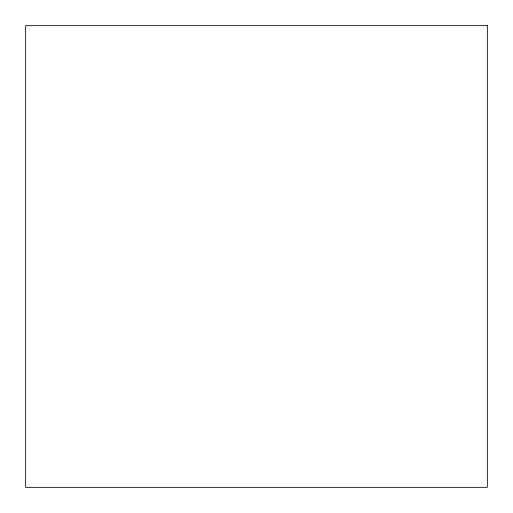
<?xml version="1.0" encoding="UTF-8"?>
<svg xmlns="http://www.w3.org/2000/svg" width="513" height="513" viewBox="0 0 513 513"><rect width="100%" height="100%" fill="white"/><g stroke="black" fill="none" stroke-linecap="round" stroke-linejoin="round"><path stroke-width="0.77" d="M487.35 25.65L25.65 25.65L25.65 487.35L487.35 487.35L487.35 25.65"/></g></svg>
